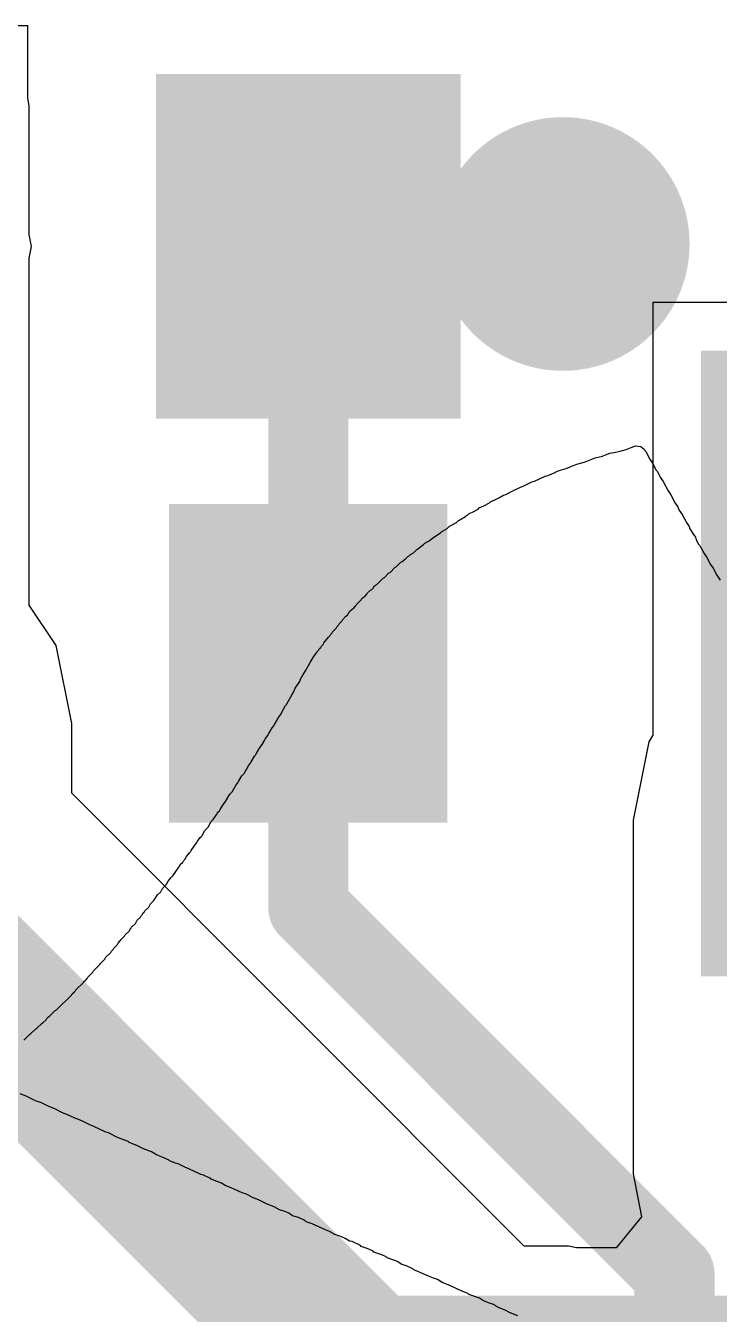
# Model space of a CAD drawing. Header units: millimetres. Extents: x 0 to 172, y 0 to 138.
# Drawn here: x 76.016 to 78.213, y 77.594 to 81.674 of the extents above; entities that cross this region are included whole.
import ezdxf

# ---------------------------------------------------------------- set-up
doc = ezdxf.new("R2010")
doc.units = ezdxf.units.MM
for name, color, linetype in [('BottomLayer', 5, 'Continuous'), ('BottomPaste', 16, 'Continuous'), ('BottomSolder', 6, 'Continuous'), ('TopLayer', 1, 'Continuous'), ('TopOverlay', 2, 'Continuous'), ('TopSolder', 216, 'Continuous'), ('ViaHoleLayer', 16, 'Continuous')]:
    doc.layers.add(name, color=color, linetype=linetype)

# ---------------------------------------------------------------- blocks, each defined once
blk = doc.blocks.new('17_FC2QFN__3_5_3_75__B_10')
at = {"layer": 'BottomSolder'}
for points in [[(-0.004, -2.0362), (-0.004, -1.0202), (0.504, -1.0202), (0.504, -2.0362)], [(0.496, -2.0362), (0.496, -1.0202), (1.004, -1.0202), (1.004, -2.0362)], [(0.996, -2.0362), (0.996, -1.0202), (1.504, -1.0202), (1.504, -2.0362)]]:
    blk.add_hatch(color=6, dxfattribs=at).paths.add_polyline_path(points)
blk = doc.blocks.new('R___0603_B_160')
at = {"layer": 'BottomLayer'}
for points in [[(-1.143, -0.4445), (-1.143, 0.4445), (-0.381, 0.4445), (-0.381, -0.4445)], [(0.381, -0.4445), (0.381, 0.4445), (1.143, 0.4445), (1.143, -0.4445)]]:
    blk.add_hatch(color=5, dxfattribs=at).paths.add_polyline_path(points)
at = {"layer": 'BottomPaste'}
for points in [[(-1.143, -0.4445), (-1.143, 0.4445), (-0.381, 0.4445), (-0.381, -0.4445)], [(0.381, -0.4445), (0.381, 0.4445), (1.143, 0.4445), (1.143, -0.4445)]]:
    blk.add_hatch(color=16, dxfattribs=at).paths.add_polyline_path(points)
at = {"layer": 'BottomSolder'}
for points in [[(-1.2446, -0.5461), (-1.2446, 0.5461), (-0.2794, 0.5461), (-0.2794, -0.5461)], [(0.2794, -0.5461), (0.2794, 0.5461), (1.2446, 0.5461), (1.2446, -0.5461)]]:
    blk.add_hatch(color=6, dxfattribs=at).paths.add_polyline_path(points)
blk = doc.blocks.new('C___1206_B_328')
at = {"layer": 'BottomLayer'}
for points in [[(-2.032, 0.889), (-0.508, 0.889), (-0.508, -0.889), (-2.032, -0.889)], [(0.508, 0.889), (2.032, 0.889), (2.032, -0.889), (0.508, -0.889)]]:
    blk.add_hatch(color=5, dxfattribs=at).paths.add_polyline_path(points)
at = {"layer": 'BottomPaste'}
for points in [[(-2.032, 0.889), (-0.508, 0.889), (-0.508, -0.889), (-2.032, -0.889)], [(0.508, 0.889), (2.032, 0.889), (2.032, -0.889), (0.508, -0.889)]]:
    blk.add_hatch(color=16, dxfattribs=at).paths.add_polyline_path(points)
at = {"layer": 'BottomSolder'}
for points in [[(-2.1336, 0.9906), (-0.4064, 0.9906), (-0.4064, -0.9906), (-2.1336, -0.9906)], [(0.4064, 0.9906), (2.1336, 0.9906), (2.1336, -0.9906), (0.4064, -0.9906)]]:
    blk.add_hatch(color=6, dxfattribs=at).paths.add_polyline_path(points)
blk = doc.blocks.new('C___0603_B_330')
at = {"layer": 'BottomLayer'}
for points in [[(-1.143, -0.4445), (-1.143, 0.4445), (-0.381, 0.4445), (-0.381, -0.4445)], [(0.381, -0.4445), (0.381, 0.4445), (1.143, 0.4445), (1.143, -0.4445)]]:
    blk.add_hatch(color=5, dxfattribs=at).paths.add_polyline_path(points)
at = {"layer": 'BottomPaste'}
for points in [[(-1.143, -0.4445), (-1.143, 0.4445), (-0.381, 0.4445), (-0.381, -0.4445)], [(0.381, -0.4445), (0.381, 0.4445), (1.143, 0.4445), (1.143, -0.4445)]]:
    blk.add_hatch(color=16, dxfattribs=at).paths.add_polyline_path(points)
at = {"layer": 'BottomSolder'}
for points in [[(-1.203, -0.5045), (-1.203, 0.5045), (-0.321, 0.5045), (-0.321, -0.5045)], [(0.321, -0.5045), (0.321, 0.5045), (1.203, 0.5045), (1.203, -0.5045)]]:
    blk.add_hatch(color=6, dxfattribs=at).paths.add_polyline_path(points)

msp = doc.modelspace()

# ---------------------------------------------------------------- hatches: boundary and pattern name
at = {"layer": 'BottomLayer'}
h = msp.add_hatch(color=5, dxfattribs=at)
edge = h.paths.add_edge_path()
edge.add_arc((77.7177, 80.9827), 0.3, 0, 360)
at = {"layer": 'BottomSolder'}
h = msp.add_hatch(color=6, dxfattribs=at)
edge = h.paths.add_edge_path()
edge.add_arc((77.7177, 80.9827), 0.4016, 0, 360)
at = {"layer": 'TopLayer'}
h = msp.add_hatch(color=1, dxfattribs=at)
edge = h.paths.add_edge_path()
edge.add_arc((77.7177, 80.9827), 0.3, 0, 360)
at = {"layer": 'TopSolder'}
h = msp.add_hatch(color=216, dxfattribs=at)
edge = h.paths.add_edge_path()
edge.add_arc((77.7177, 80.9827), 0.4016, 0, 360)
at = {"layer": 'ViaHoleLayer'}
h = msp.add_hatch(color=16, dxfattribs=at)
edge = h.paths.add_edge_path()
edge.add_arc((77.7177, 80.9827), 0.15, 0, 360)

# ---------------------------------------------------------------- linework, layer by layer
at = {"layer": 'BottomLayer'}
for p, q in [((76.0222, 81.6737), (75.7932, 81.6737)), ((76.0222, 81.4447), (76.0222, 81.6737)), ((76.0272, 81.4197), (76.0222, 81.4447)), ((76.0272, 81.0127), (76.0272, 81.4197)), ((76.0346, 80.9752), (76.0272, 81.0127)), ((76.0272, 80.9377), (76.0346, 80.9752)), ((76.0272, 79.8391), (76.0272, 80.9377)), ((78.3149, 80.7974), (78.0034, 80.7974)), ((78.0034, 80.7974), (78.0034, 79.4269)), ((76.1124, 79.7117), (76.0272, 79.8391)), ((76.1616, 79.4639), (76.1124, 79.7117)), ((76.1616, 79.2432), (76.1616, 79.4639)), ((77.9897, 79.4065), (77.9405, 79.1587)), ((78.0034, 79.4269), (77.9897, 79.4065)), ((77.5955, 77.8094), (76.1616, 79.2432)), ((77.9405, 79.1587), (77.9405, 78.0386)), ((77.9405, 78.0386), (77.9675, 77.9026)), ((77.9675, 77.9026), (77.8869, 77.8044)), ((77.736, 77.8094), (77.5955, 77.8094)), ((77.761, 77.8044), (77.736, 77.8094)), ((77.8869, 77.8044), (77.761, 77.8044))]:
    msp.add_line(p, q, dxfattribs=at)
for points, const_width in [([(76.9112, 79.6544), (76.9112, 80.9752)], 0.254), ([(76.9112, 78.8817), (76.9112, 79.6544)], 0.254), ([(75.5142, 78.9751), (77.2144, 77.2748)], 0.508), ([(76.9112, 78.8817), (78.0714, 77.7214)], 0.254), ([(78.0714, 77.1562), (78.0714, 77.7214)], 0.254)]:
    msp.add_lwpolyline(points, dxfattribs=dict(at, const_width=const_width))
at = {"layer": 'BottomLayer', "const_width": 0.127}
for points in [[(76.8477, 80.9752, 1), (76.9747, 80.9752, 1)], [(76.8477, 79.6544, 1), (76.9747, 79.6544, 1)], [(76.8477, 79.6544, 1), (76.9747, 79.6544, 1)], [(76.8477, 78.8817, 1), (76.9747, 78.8817, 1)], [(76.8477, 78.8817, 1), (76.9747, 78.8817, 1)], [(78.0079, 77.7214, 1), (78.1349, 77.7214, 1)], [(78.0079, 77.7214, 1), (78.1349, 77.7214, 1)]]:
    msp.add_lwpolyline(points, format="xyb", close=True, dxfattribs=at)
at = {"layer": 'TopOverlay'}
for p, q in [((77.9183, 80.3319), (77.9343, 80.3379)), ((77.9343, 80.3379), (77.9484, 80.3439)), ((77.9484, 80.3439), (77.9644, 80.3419)), ((77.9644, 80.3419), (77.9754, 80.3329)), ((77.789, 80.2928), (77.799, 80.2968)), ((77.799, 80.2968), (77.82, 80.3058)), ((77.82, 80.3058), (77.8431, 80.3108)), ((77.8431, 80.3108), (77.8531, 80.3148)), ((77.8531, 80.3148), (77.8662, 80.3199)), ((77.8662, 80.3199), (77.8792, 80.3229)), ((77.8792, 80.3229), (77.8992, 80.3269)), ((77.8992, 80.3269), (77.9073, 80.3289)), ((77.9073, 80.3289), (77.9183, 80.3319)), ((77.9754, 80.3329), (77.9774, 80.3289)), ((77.9774, 80.3289), (77.9814, 80.3249)), ((77.9814, 80.3249), (77.9855, 80.3148)), ((77.9855, 80.3148), (77.9935, 80.3008)), ((77.9935, 80.3008), (78.0015, 80.2888)), ((77.6697, 80.2497), (77.6827, 80.2547)), ((77.6827, 80.2547), (77.6927, 80.2587)), ((77.6927, 80.2587), (77.6957, 80.2617)), ((77.6957, 80.2617), (77.7057, 80.2657)), ((77.7057, 80.2657), (77.7138, 80.2677)), ((77.7138, 80.2677), (77.7278, 80.2717)), ((77.7278, 80.2717), (77.7408, 80.2768)), ((77.7408, 80.2768), (77.7619, 80.2858)), ((77.7619, 80.2858), (77.7779, 80.2898)), ((77.7779, 80.2898), (77.789, 80.2928)), ((78.0015, 80.2888), (78.0135, 80.2667)), ((78.0135, 80.2667), (78.0175, 80.2627)), ((78.0175, 80.2627), (78.0235, 80.2487)), ((77.5814, 80.2116), (77.5945, 80.2166)), ((77.5945, 80.2166), (77.6195, 80.2296)), ((77.6195, 80.2296), (77.6276, 80.2316)), ((77.6276, 80.2316), (77.6616, 80.2477)), ((77.6616, 80.2477), (77.6697, 80.2497)), ((78.0235, 80.2487), (78.0256, 80.2447)), ((78.0256, 80.2447), (78.0356, 80.2306)), ((78.0356, 80.2306), (78.0516, 80.2006)), ((77.4892, 80.1675), (77.5022, 80.1725)), ((77.5022, 80.1725), (77.5173, 80.1795)), ((77.5173, 80.1795), (77.5293, 80.1875)), ((77.5293, 80.1875), (77.5373, 80.1895)), ((77.5373, 80.1895), (77.5634, 80.2036)), ((77.5634, 80.2036), (77.5814, 80.2116)), ((78.0516, 80.2006), (78.0596, 80.1885)), ((78.0596, 80.1885), (78.0737, 80.1625)), ((77.421, 80.1294), (77.4311, 80.1334)), ((77.4311, 80.1334), (77.4491, 80.1434)), ((77.4491, 80.1434), (77.4531, 80.1474)), ((77.4531, 80.1474), (77.4671, 80.1534)), ((77.4671, 80.1534), (77.4852, 80.1635)), ((77.4852, 80.1635), (77.4892, 80.1675)), ((78.0737, 80.1625), (78.0817, 80.1504)), ((78.0817, 80.1504), (78.0857, 80.1404)), ((78.0857, 80.1404), (78.0957, 80.1264)), ((77.3589, 80.0893), (77.3629, 80.0913)), ((77.3629, 80.0913), (77.3809, 80.1013)), ((77.3809, 80.1013), (77.3869, 80.1073)), ((77.3869, 80.1073), (77.391, 80.1093)), ((77.391, 80.1093), (77.409, 80.1194)), ((77.409, 80.1194), (77.413, 80.1234)), ((77.413, 80.1234), (77.417, 80.1254)), ((77.417, 80.1254), (77.421, 80.1294)), ((78.0957, 80.1264), (78.1098, 80.1003)), ((78.1098, 80.1003), (78.1178, 80.0883)), ((77.2947, 80.0432), (77.3057, 80.0522)), ((77.3057, 80.0522), (77.3298, 80.0682)), ((77.3298, 80.0682), (77.3328, 80.0712)), ((77.3328, 80.0712), (77.3368, 80.0732)), ((77.3368, 80.0732), (77.3509, 80.0813)), ((77.3509, 80.0813), (77.3589, 80.0893)), ((78.1178, 80.0883), (78.1198, 80.0803)), ((78.1198, 80.0803), (78.1298, 80.0662)), ((78.1298, 80.0662), (78.1378, 80.0542)), ((78.1378, 80.0542), (78.1398, 80.0462)), ((77.2446, 80.0051), (77.2546, 80.0151)), ((77.2546, 80.0151), (77.2586, 80.0171)), ((77.2586, 80.0171), (77.2767, 80.0311)), ((77.2767, 80.0311), (77.2807, 80.0351)), ((77.2807, 80.0351), (77.2947, 80.0432)), ((78.1398, 80.0462), (78.1479, 80.0321)), ((78.1479, 80.0321), (78.1519, 80.0281)), ((78.1519, 80.0281), (78.1539, 80.0241)), ((78.1539, 80.0241), (78.1659, 80.0021)), ((77.1905, 79.961), (77.2045, 79.975)), ((77.2045, 79.975), (77.2085, 79.977)), ((77.2085, 79.977), (77.2195, 79.986)), ((77.2195, 79.986), (77.2265, 79.993)), ((77.2265, 79.993), (77.2306, 79.995)), ((77.2306, 79.995), (77.2346, 79.9991)), ((77.2346, 79.9991), (77.2446, 80.0051)), ((78.1659, 80.0021), (78.1739, 79.99)), ((78.1739, 79.99), (78.186, 79.968)), ((78.186, 79.968), (78.194, 79.9559)), ((77.1524, 79.9269), (77.1664, 79.9409)), ((77.1664, 79.9409), (77.1704, 79.9429)), ((77.1704, 79.9429), (77.1864, 79.959)), ((77.1864, 79.959), (77.1905, 79.961)), ((78.194, 79.9559), (78.206, 79.9339)), ((78.206, 79.9339), (78.216, 79.9178)), ((77.0992, 79.8777), (77.1082, 79.8868)), ((77.1082, 79.8868), (77.1123, 79.8888)), ((77.1123, 79.8888), (77.1173, 79.8938)), ((77.1173, 79.8938), (77.1193, 79.8978)), ((77.1193, 79.8978), (77.1243, 79.9028)), ((77.1243, 79.9028), (77.1283, 79.9048)), ((77.1283, 79.9048), (77.1483, 79.9249)), ((77.1483, 79.9249), (77.1524, 79.9269)), ((77.0631, 79.8396), (77.0792, 79.8557)), ((77.0792, 79.8557), (77.0812, 79.8597)), ((77.0812, 79.8597), (77.0862, 79.8647)), ((77.0862, 79.8647), (77.0902, 79.8667)), ((77.0902, 79.8667), (77.0972, 79.8737)), ((77.0972, 79.8737), (77.0992, 79.8777)), ((77.021, 79.7935), (77.03, 79.8046)), ((77.03, 79.8046), (77.0351, 79.8076)), ((77.0351, 79.8076), (77.0371, 79.8116)), ((77.0371, 79.8116), (77.0411, 79.8156)), ((77.0411, 79.8156), (77.0431, 79.8196)), ((77.0431, 79.8196), (77.0501, 79.8266)), ((77.0501, 79.8266), (77.0541, 79.8286)), ((77.0541, 79.8286), (77.0611, 79.8356)), ((77.0611, 79.8356), (77.0631, 79.8396)), ((76.9889, 79.7554), (77.001, 79.7675)), ((77.001, 79.7675), (77.003, 79.7715)), ((77.003, 79.7715), (77.007, 79.7755)), ((77.007, 79.7755), (77.009, 79.7795)), ((77.009, 79.7795), (77.019, 79.7895)), ((77.019, 79.7895), (77.021, 79.7935)), ((76.9609, 79.7193), (76.9749, 79.7374)), ((76.9749, 79.7374), (76.9809, 79.7434)), ((76.9809, 79.7434), (76.9829, 79.7474)), ((76.9829, 79.7474), (76.9869, 79.7514)), ((76.9869, 79.7514), (76.9889, 79.7554)), ((76.9268, 79.6732), (76.9328, 79.6833)), ((76.9328, 79.6833), (76.9388, 79.6893)), ((76.9388, 79.6893), (76.9408, 79.6933)), ((76.9408, 79.6933), (76.9448, 79.6973)), ((76.9448, 79.6973), (76.9468, 79.7013)), ((76.9468, 79.7013), (76.9508, 79.7053)), ((76.9508, 79.7053), (76.9529, 79.7093)), ((76.9529, 79.7093), (76.9589, 79.7153)), ((76.9589, 79.7153), (76.9609, 79.7193)), ((76.9027, 79.6311), (76.9168, 79.6572)), ((76.9168, 79.6572), (76.9268, 79.6732)), ((76.8847, 79.597), (76.8867, 79.6051)), ((76.8867, 79.6051), (76.8947, 79.6191)), ((76.8947, 79.6191), (76.9027, 79.6311)), ((76.8566, 79.5509), (76.8646, 79.563)), ((76.8646, 79.563), (76.8696, 79.576)), ((76.8696, 79.576), (76.8847, 79.597)), ((76.8285, 79.5028), (76.8386, 79.5208)), ((76.8386, 79.5208), (76.8426, 79.5249)), ((76.8426, 79.5249), (76.8566, 79.5509)), ((76.8045, 79.4607), (76.8185, 79.4868)), ((76.8185, 79.4868), (76.8245, 79.4928)), ((76.8245, 79.4928), (76.8285, 79.5028)), ((76.7864, 79.4326), (76.7965, 79.4507)), ((76.7965, 79.4507), (76.8025, 79.4567)), ((76.8025, 79.4567), (76.8045, 79.4607)), ((76.7564, 79.3865), (76.7654, 79.3975)), ((76.7654, 79.3975), (76.7724, 79.4106)), ((76.7724, 79.4106), (76.7744, 79.4146)), ((76.7744, 79.4146), (76.7844, 79.4286)), ((76.7844, 79.4286), (76.7864, 79.4326)), ((76.7303, 79.3424), (76.7403, 79.3604)), ((76.7403, 79.3604), (76.7443, 79.3645)), ((76.7443, 79.3645), (76.7463, 79.3685)), ((76.7463, 79.3685), (76.7564, 79.3865)), ((76.7082, 79.3063), (76.7223, 79.3324)), ((76.7223, 79.3324), (76.7283, 79.3384)), ((76.7283, 79.3384), (76.7303, 79.3424)), ((76.6822, 79.2702), (76.6882, 79.2762)), ((76.6882, 79.2762), (76.6902, 79.2802)), ((76.6902, 79.2802), (76.7002, 79.2983)), ((76.7002, 79.2983), (76.7082, 79.3063)), ((76.6491, 79.2171), (76.6621, 79.2401)), ((76.6621, 79.2401), (76.6701, 79.2482)), ((76.6701, 79.2482), (76.6822, 79.2702)), ((76.632, 79.192), (76.6401, 79.2061)), ((76.6401, 79.2061), (76.6491, 79.2171)), ((76.594, 79.1359), (76.604, 79.1539)), ((76.604, 79.1539), (76.61, 79.1599)), ((76.61, 79.1599), (76.612, 79.164)), ((76.612, 79.164), (76.622, 79.178)), ((76.622, 79.178), (76.624, 79.182)), ((76.624, 79.182), (76.63, 79.188)), ((76.63, 79.188), (76.632, 79.192)), ((76.5739, 79.1078), (76.5759, 79.1118)), ((76.5759, 79.1118), (76.5839, 79.1259)), ((76.5839, 79.1259), (76.594, 79.1359)), ((76.5398, 79.0617), (76.5498, 79.0757)), ((76.5498, 79.0757), (76.5579, 79.0878)), ((76.5579, 79.0878), (76.5599, 79.0918)), ((76.5599, 79.0918), (76.5689, 79.1028)), ((76.5689, 79.1028), (76.5739, 79.1078)), ((76.5137, 79.0256), (76.5158, 79.0296)), ((76.5158, 79.0296), (76.5198, 79.0336)), ((76.5198, 79.0336), (76.5258, 79.0436)), ((76.5258, 79.0436), (76.5348, 79.0547)), ((76.5348, 79.0547), (76.5378, 79.0577)), ((76.5378, 79.0577), (76.5398, 79.0617)), ((76.4837, 78.9855), (76.5037, 79.0136)), ((76.5037, 79.0136), (76.5057, 79.0176)), ((76.5057, 79.0176), (76.5137, 79.0256)), ((76.4496, 78.9414), (76.4586, 78.9524)), ((76.4586, 78.9524), (76.4616, 78.9554)), ((76.4616, 78.9554), (76.4676, 78.9655)), ((76.4676, 78.9655), (76.4767, 78.9765)), ((76.4767, 78.9765), (76.4817, 78.9815)), ((76.4817, 78.9815), (76.4837, 78.9855)), ((76.4215, 78.9033), (76.4235, 78.9073)), ((76.4235, 78.9073), (76.4335, 78.9213)), ((76.4335, 78.9213), (76.4436, 78.9314)), ((76.4436, 78.9314), (76.4496, 78.9414)), ((76.3874, 78.8632), (76.3914, 78.8672)), ((76.3914, 78.8672), (76.3934, 78.8712)), ((76.3934, 78.8712), (76.4055, 78.8832)), ((76.4055, 78.8832), (76.4115, 78.8933)), ((76.4115, 78.8933), (76.4215, 78.9033)), ((76.3513, 78.8191), (76.3634, 78.8311)), ((76.3634, 78.8311), (76.3694, 78.8411)), ((76.3694, 78.8411), (76.3794, 78.8512)), ((76.3794, 78.8512), (76.3814, 78.8552)), ((76.3814, 78.8552), (76.3854, 78.8592)), ((76.3854, 78.8592), (76.3874, 78.8632)), ((76.3183, 78.78), (76.3293, 78.791)), ((76.3293, 78.791), (76.3313, 78.795)), ((76.3313, 78.795), (76.3433, 78.8071)), ((76.3433, 78.8071), (76.3453, 78.8111)), ((76.3453, 78.8111), (76.3493, 78.8151)), ((76.3493, 78.8151), (76.3513, 78.8191)), ((76.2872, 78.7429), (76.2932, 78.7489)), ((76.2932, 78.7489), (76.2952, 78.7529)), ((76.2952, 78.7529), (76.3072, 78.7649)), ((76.3072, 78.7649), (76.3092, 78.769)), ((76.3092, 78.769), (76.3183, 78.78)), ((76.2511, 78.7008), (76.2531, 78.7048)), ((76.2531, 78.7048), (76.2671, 78.7188)), ((76.2671, 78.7188), (76.2691, 78.7228)), ((76.2691, 78.7228), (76.2852, 78.7389)), ((76.2852, 78.7389), (76.2872, 78.7429)), ((76.213, 78.6607), (76.229, 78.6767)), ((76.229, 78.6767), (76.231, 78.6807)), ((76.231, 78.6807), (76.2511, 78.7008)), ((76.1749, 78.6206), (76.199, 78.6446)), ((76.199, 78.6446), (76.2, 78.6477)), ((76.2, 78.6477), (76.204, 78.6497)), ((76.204, 78.6497), (76.211, 78.6567)), ((76.211, 78.6567), (76.213, 78.6607)), ((76.1137, 78.5574), (76.1609, 78.6045)), ((76.1609, 78.6045), (76.1629, 78.6086)), ((76.1629, 78.6086), (76.1699, 78.6136)), ((76.1699, 78.6136), (76.1729, 78.6166)), ((76.1729, 78.6166), (76.1749, 78.6206)), ((76.0917, 78.5374), (76.1097, 78.5554)), ((76.1097, 78.5554), (76.1137, 78.5574)), ((76.0476, 78.4973), (76.0516, 78.4993)), ((76.0516, 78.4993), (76.0676, 78.5153)), ((76.0676, 78.5153), (76.0716, 78.5173)), ((76.0716, 78.5173), (76.0807, 78.5263)), ((76.0807, 78.5263), (76.0827, 78.5304)), ((76.0827, 78.5304), (76.0877, 78.5354)), ((76.0877, 78.5354), (76.0917, 78.5374)), ((76.0095, 78.4612), (76.0275, 78.4792)), ((76.0275, 78.4792), (76.0315, 78.4812)), ((76.0315, 78.4812), (76.0476, 78.4973)), ((76.0175, 78.2847), (75.9985, 78.2918)), ((76.0426, 78.2717), (76.0175, 78.2847)), ((76.0526, 78.2677), (76.0426, 78.2717)), ((76.0636, 78.2647), (76.0526, 78.2677)), ((76.0887, 78.2517), (76.0636, 78.2647)), ((76.1077, 78.2446), (76.0887, 78.2517)), ((76.1328, 78.2316), (76.1077, 78.2446)), ((76.1458, 78.2266), (76.1328, 78.2316)), ((76.1689, 78.2156), (76.1458, 78.2266)), ((76.1939, 78.2065), (76.1689, 78.2156)), ((76.219, 78.1935), (76.1939, 78.2065)), ((76.232, 78.1885), (76.219, 78.1935)), ((76.2701, 78.1705), (76.232, 78.1885)), ((76.2782, 78.1684), (76.2701, 78.1705)), ((76.3072, 78.1534), (76.2782, 78.1684)), ((76.3263, 78.1464), (76.3072, 78.1534)), ((76.3403, 78.1404), (76.3263, 78.1464)), ((76.3433, 78.1374), (76.3403, 78.1404)), ((76.3684, 78.1283), (76.3433, 78.1374)), ((76.3894, 78.1173), (76.3684, 78.1283)), ((76.4145, 78.1083), (76.3894, 78.1173)), ((76.4305, 78.0983), (76.4145, 78.1083)), ((76.4466, 78.0923), (76.4305, 78.0983)), ((76.4646, 78.0842), (76.4466, 78.0923)), ((76.4686, 78.0822), (76.4646, 78.0842)), ((76.4716, 78.0792), (76.4686, 78.0822)), ((76.4907, 78.0722), (76.4716, 78.0792)), ((76.4987, 78.0702), (76.4907, 78.0722)), ((76.5198, 78.0592), (76.4987, 78.0702)), ((76.5328, 78.0542), (76.5198, 78.0592)), ((76.5709, 78.0361), (76.5328, 78.0542)), ((76.5789, 78.0341), (76.5709, 78.0361)), ((76.597, 78.0261), (76.5789, 78.0341)), ((76.601, 78.0241), (76.597, 78.0261)), ((76.604, 78.0211), (76.601, 78.0241)), ((76.623, 78.0141), (76.604, 78.0211)), ((76.6361, 78.009), (76.623, 78.0141)), ((76.6481, 78.001), (76.6361, 78.009)), ((76.6671, 77.994), (76.6481, 78.001)), ((76.7012, 77.978), (76.6671, 77.994)), ((76.7092, 77.976), (76.7012, 77.978)), ((76.7193, 77.972), (76.7092, 77.976)), ((76.7343, 77.9629), (76.7193, 77.972)), ((76.7534, 77.9559), (76.7343, 77.9629)), ((76.7784, 77.9429), (76.7534, 77.9559)), ((76.8035, 77.9339), (76.7784, 77.9429)), ((76.8205, 77.9248), (76.8035, 77.9339)), ((76.8396, 77.9178), (76.8205, 77.9248)), ((76.8496, 77.9138), (76.8396, 77.9178)), ((76.8616, 77.9058), (76.8496, 77.9138)), ((76.8686, 77.9028), (76.8616, 77.9058)), ((76.8797, 77.8998), (76.8686, 77.9028)), ((76.8977, 77.8917), (76.8797, 77.8998)), ((76.9017, 77.8897), (76.8977, 77.8917)), ((76.9047, 77.8867), (76.9017, 77.8897)), ((76.9238, 77.8797), (76.9047, 77.8867)), ((76.9579, 77.8637), (76.9238, 77.8797)), ((76.9779, 77.8557), (76.9579, 77.8637)), ((76.995, 77.8466), (76.9779, 77.8557)), ((77.014, 77.8396), (76.995, 77.8466)), ((77.028, 77.8336), (77.014, 77.8396)), ((77.0421, 77.8256), (77.028, 77.8336)), ((77.0501, 77.8236), (77.0421, 77.8256)), ((77.0762, 77.8115), (77.0501, 77.8236)), ((77.0792, 77.8085), (77.0762, 77.8115)), ((77.0982, 77.8015), (77.0792, 77.8085)), ((77.1123, 77.7955), (77.0982, 77.8015)), ((77.1163, 77.7935), (77.1123, 77.7955)), ((77.1193, 77.7905), (77.1163, 77.7935)), ((77.1443, 77.7815), (77.1193, 77.7905)), ((77.1584, 77.7755), (77.1443, 77.7815)), ((77.1614, 77.7724), (77.1584, 77.7755)), ((77.1935, 77.7604), (77.1614, 77.7724)), ((77.2055, 77.7524), (77.1935, 77.7604)), ((77.2245, 77.7454), (77.2055, 77.7524)), ((77.2426, 77.7374), (77.2245, 77.7454)), ((77.2456, 77.7344), (77.2426, 77.7374)), ((77.2586, 77.7293), (77.2456, 77.7344)), ((77.2917, 77.7143), (77.2586, 77.7293)), ((77.3077, 77.7083), (77.2917, 77.7143)), ((77.3208, 77.7033), (77.3077, 77.7083)), ((77.3358, 77.6943), (77.3208, 77.7033)), ((77.3488, 77.6892), (77.3358, 77.6943)), ((77.3739, 77.6782), (77.3488, 77.6892)), ((77.3859, 77.6722), (77.3739, 77.6782)), ((77.399, 77.6672), (77.3859, 77.6722)), ((77.417, 77.6592), (77.399, 77.6672)), ((77.42, 77.6562), (77.417, 77.6592)), ((77.4541, 77.6441), (77.42, 77.6562)), ((77.4661, 77.6361), (77.4541, 77.6441)), ((77.4852, 77.6291), (77.4661, 77.6361)), ((77.4982, 77.6241), (77.4852, 77.6291)), ((77.5103, 77.6161), (77.4982, 77.6241)), ((77.5353, 77.607), (77.5103, 77.6161)), ((77.5504, 77.598), (77.5353, 77.607)), ((77.5754, 77.589), (77.5504, 77.598))]:
    msp.add_line(p, q, dxfattribs=at)

# ---------------------------------------------------------------- block references
at = {"rotation": 180}
for name, p in [('R___0603_B_160', (76.1492, 80.9752)), ('C___1206_B_328', (80.2894, 79.6544)), ('C___0603_B_330', (76.1492, 79.6544)), ('17_FC2QFN__3_5_3_75__B_10', (78.3336, 75.6158))]:
    msp.add_blockref(name, p, dxfattribs=at)

doc.saveas('drawing.dxf')
